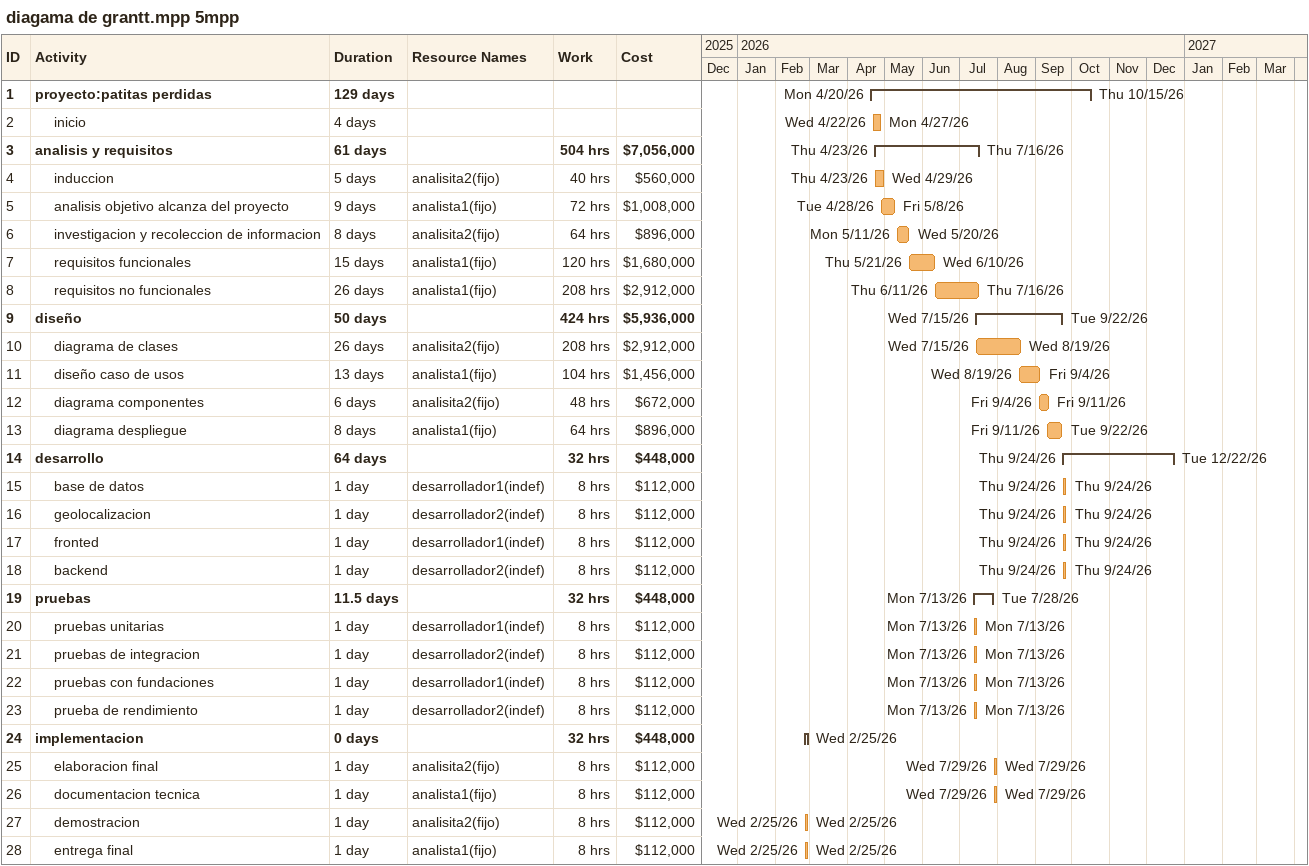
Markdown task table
diagama de grantt.mpp 5mpp

| ID | Level | Task | Duration | Start | Finish | Resources | Work (h) | Cost ($) |
|---|---|---|---|---|---|---|---|---|
| 1 | 1 | **proyecto:patitas perdidas** | 129d | 2026-04-20 | 2026-10-15 |  |  |  |
| 2 | 2 | inicio | 4d | 2026-04-22 | 2026-04-27 |  |  |  |
| 3 | 1 | **analisis y requisitos** | 61d | 2026-04-23 | 2026-07-16 |  | 504 | 7056000 |
| 4 | 2 | induccion | 5d | 2026-04-23 | 2026-04-29 | analisita2(fijo) | 40 | 560000 |
| 5 | 2 | analisis objetivo alcanza del proyecto | 9d | 2026-04-28 | 2026-05-08 | analista1(fijo) | 72 | 1008000 |
| 6 | 2 | investigacion y recoleccion de informacion | 8d | 2026-05-11 | 2026-05-20 | analisita2(fijo) | 64 | 896000 |
| 7 | 2 | requisitos funcionales | 15d | 2026-05-21 | 2026-06-10 | analista1(fijo) | 120 | 1680000 |
| 8 | 2 | requisitos no funcionales | 26d | 2026-06-11 | 2026-07-16 | analista1(fijo) | 208 | 2912000 |
| 9 | 1 | **diseño** | 50d | 2026-07-15 | 2026-09-22 |  | 424 | 5936000 |
| 10 | 2 | diagrama de clases | 26d | 2026-07-15 | 2026-08-19 | analisita2(fijo) | 208 | 2912000 |
| 11 | 2 | diseño caso de usos | 13d | 2026-08-19 | 2026-09-04 | analista1(fijo) | 104 | 1456000 |
| 12 | 2 | diagrama componentes | 6d | 2026-09-04 | 2026-09-11 | analisita2(fijo) | 48 | 672000 |
| 13 | 2 | diagrama despliegue | 8d | 2026-09-11 | 2026-09-22 | analista1(fijo) | 64 | 896000 |
| 14 | 1 | **desarrollo** | 64d | 2026-09-24 | 2026-12-22 |  | 32 | 448000 |
| 15 | 2 | base de datos | 1d | 2026-09-24 | 2026-09-24 | desarrollador1(indef) | 8 | 112000 |
| 16 | 2 | geolocalizacion | 1d | 2026-09-24 | 2026-09-24 | desarrollador2(indef) | 8 | 112000 |
| 17 | 2 | fronted | 1d | 2026-09-24 | 2026-09-24 | desarrollador1(indef) | 8 | 112000 |
| 18 | 2 | backend | 1d | 2026-09-24 | 2026-09-24 | desarrollador2(indef) | 8 | 112000 |
| 19 | 1 | **pruebas** | 11.5d | 2026-07-13 | 2026-07-28 |  | 32 | 448000 |
| 20 | 2 | pruebas unitarias | 1d | 2026-07-13 | 2026-07-13 | desarrollador1(indef) | 8 | 112000 |
| 21 | 2 | pruebas de integracion | 1d | 2026-07-13 | 2026-07-13 | desarrollador2(indef) | 8 | 112000 |
| 22 | 2 | pruebas con fundaciones | 1d | 2026-07-13 | 2026-07-13 | desarrollador1(indef) | 8 | 112000 |
| 23 | 2 | prueba de rendimiento | 1d | 2026-07-13 | 2026-07-13 | desarrollador2(indef) | 8 | 112000 |
| 24 | 1 | **implementacion** | 0d | 2026-02-25 | 2026-02-25 |  | 32 | 448000 |
| 25 | 2 | elaboracion final | 1d | 2026-07-29 | 2026-07-29 | analisita2(fijo) | 8 | 112000 |
| 26 | 2 | documentacion tecnica | 1d | 2026-07-29 | 2026-07-29 | analista1(fijo) | 8 | 112000 |
| 27 | 2 | demostracion | 1d | 2026-02-25 | 2026-02-25 | analisita2(fijo) | 8 | 112000 |
| 28 | 2 | entrega final | 1d | 2026-02-25 | 2026-02-25 | analista1(fijo) | 8 | 112000 |
